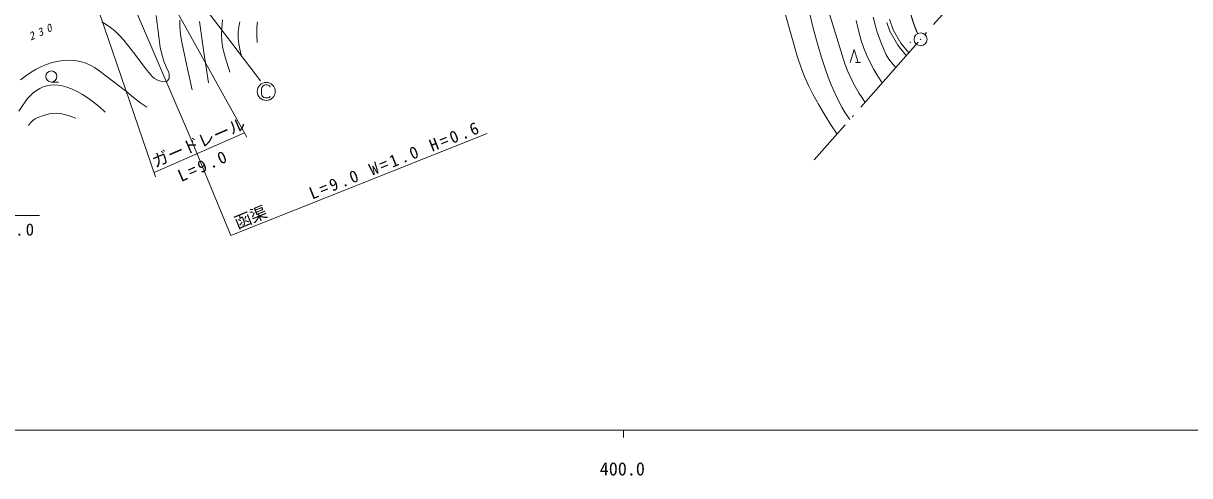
# Model space of a CAD drawing. Units: millimetres, scale not verified. Extents: x 61703 to 701703, y 4439 to 364439.
# Drawn here: x 406710 to 567990, y 183154 to 245752 of the extents above; entities that cross this region are included whole.
import ezdxf
from ezdxf.enums import TextEntityAlignment as Align

# ---------------------------------------------------------------- set-up
doc = ezdxf.new("R2010")
doc.units = ezdxf.units.MM
doc.header["$LTSCALE"] = 1000
doc.linetypes.add('LONG_DASHED_DOTTED', pattern=[15.25, 12, -1.5, 0.25, -1.5])
doc.layers.add('S-SUV', color=7, linetype='Continuous', lineweight=13)
doc.styles.add('ＭＳ ゴシック', font='')
doc.styles.get('ＭＳ ゴシック').set_extended_font_data('MS Gothic')

msp = doc.modelspace()

# ---------------------------------------------------------------- linework, layer by layer
at = {"layer": 'S-SUV', "linetype": 'LONG_DASHED_DOTTED'}
msp.add_line((550599, 266029), (516087, 226859), dxfattribs=at)
at = {"layer": 'S-SUV'}
for p, q in [((427617, 253432), (439522, 237796)), ((425236, 252338), (437600, 229994)), ((416702, 248760), (425009, 224501)), ((421955, 248284), (430062, 229335)), ((425339, 244622), (425090, 246814)), ((512028, 247263), (512872, 244163)), ((515482, 247034), (515990, 244906)), ((518113, 247325), (519183, 243736)), ((417565, 245937), (418143, 245609)), ((418143, 245609), (418773, 245174)), ((418773, 245174), (419367, 244691)), ((428369, 245246), (428346, 246207)), ((428459, 244200), (428369, 245246)), ((431667, 241753), (431069, 246018)), ((434268, 246213), (434159, 245020)), ((436435, 244539), (436506, 245248)), ((436506, 245248), (436637, 245948)), ((439002, 244179), (439020, 245278)), ((439020, 245278), (439090, 245958)), ((521862, 246120), (522191, 244745)), ((524232, 246605), (524485, 245554)), ((524485, 245554), (524797, 244513)), ((526546, 244659), (526104, 245857)), ((526465, 246321), (527001, 244871)), ((419367, 244691), (420017, 244080)), ((420017, 244080), (420623, 243426)), ((425649, 242436), (425339, 244622)), ((428610, 243162), (428459, 244200)), ((434159, 245020), (434134, 244170)), ((434134, 244170), (434169, 243316)), ((436427, 243859), (436435, 244539)), ((436478, 243194), (436427, 243859)), ((439043, 243080), (439002, 244179)), ((512872, 244163), (513778, 241064)), ((515990, 244906), (516556, 242794)), ((519183, 243736), (520313, 240157)), ((522191, 244745), (522578, 243384)), ((524797, 244513), (525239, 243261)), ((527653, 242721), (526546, 244659)), ((527001, 244871), (528067, 243005)), ((420623, 243426), (422140, 241486)), ((425856, 241465), (425649, 242436)), ((429312, 239848), (428610, 243162)), ((434169, 243316), (434269, 242531)), ((434269, 242531), (434430, 241743)), ((436652, 242181), (436478, 243194)), ((436885, 241176), (436652, 242181)), ((516556, 242794), (517083, 241012)), ((521045, 240327), (521594, 242123)), ((521594, 242123), (522143, 240327)), ((522578, 243384), (522935, 242332)), ((522935, 242332), (523347, 241304)), ((525239, 243261), (525739, 242023)), ((525739, 242023), (526039, 241403)), ((528810, 241299), (527653, 242721)), ((528067, 243005), (529145, 241680)), ((409933, 240069), (410695, 240313)), ((410695, 240313), (411398, 240480)), ((411398, 240480), (412113, 240588)), ((412113, 240588), (412793, 240634)), ((412793, 240634), (413483, 240620)), ((413483, 240620), (414110, 240546)), ((414110, 240546), (414740, 240411)), ((414740, 240411), (415343, 240221)), ((422140, 241486), (423608, 239512)), ((426121, 240511), (425856, 241465)), ((426440, 239723), (426121, 240511)), ((432323, 237511), (431667, 241753)), ((434430, 241743), (434752, 240588)), ((434752, 240588), (435135, 239441)), ((513778, 241064), (514234, 239710)), ((517083, 241012), (517670, 239240)), ((521770, 240327), (522490, 240327)), ((523347, 241304), (523812, 240324)), ((523812, 240324), (524336, 239361)), ((526039, 241403), (526394, 240808)), ((526394, 240808), (526787, 240288)), ((407040, 238486), (407780, 238996)), ((407780, 238996), (408476, 239411)), ((408476, 239411), (409201, 239773)), ((409201, 239773), (409933, 240069)), ((415343, 240221), (415933, 239972)), ((415933, 239972), (416562, 239623)), ((416562, 239623), (417159, 239223)), ((417159, 239223), (419104, 237761)), ((423608, 239512), (424046, 238931)), ((424046, 238931), (424526, 238394)), ((426810, 238968), (426440, 239723)), ((426883, 238685), (426810, 238968)), ((430070, 236560), (429312, 239848)), ((435135, 239441), (435208, 239231)), ((435208, 239231), (435285, 239012)), ((514234, 239710), (514748, 238369)), ((517670, 239240), (518192, 237815)), ((520313, 240157), (520734, 239064)), ((520734, 239064), (521211, 237995)), ((524336, 239361), (524889, 238434)), ((526787, 240288), (527234, 239797)), ((527234, 239797), (527297, 239733)), ((527297, 239733), (527368, 239663)), ((406337, 237927), (407040, 238486)), ((409457, 236946), (409955, 237099)), ((409955, 237099), (410447, 237188)), ((410447, 237188), (410947, 237218)), ((410583, 237629), (411578, 237629)), ((410947, 237218), (411516, 237183)), ((411516, 237183), (412079, 237087)), ((412079, 237087), (412737, 236908)), ((419104, 237761), (421011, 236252)), ((424526, 238394), (424832, 238136)), ((424832, 238136), (425162, 237936)), ((425162, 237936), (425532, 237791)), ((425532, 237791), (425967, 237689)), ((425967, 237689), (426239, 237668)), ((426239, 237668), (426494, 237707)), ((426494, 237707), (426641, 237782)), ((426641, 237782), (426761, 237914)), ((426761, 237914), (426855, 238127)), ((426855, 238127), (426897, 238380)), ((426897, 238380), (426883, 238685)), ((440015, 237200), (439815, 237063)), ((440208, 237238), (440015, 237200)), ((440452, 237238), (440208, 237238)), ((440596, 237200), (440452, 237238)), ((440715, 237131), (440596, 237200)), ((440802, 237044), (440715, 237131)), ((514748, 238369), (515293, 237135)), ((515293, 237135), (515894, 235927)), ((518192, 237815), (518770, 236413)), ((521211, 237995), (521721, 237013)), ((524889, 238434), (525472, 237511)), ((407260, 235292), (407645, 235735)), ((407645, 235735), (408080, 236143)), ((408080, 236143), (408512, 236464)), ((408512, 236464), (408988, 236741)), ((408988, 236741), (409457, 236946)), ((412737, 236908), (413384, 236668)), ((413384, 236668), (414142, 236316)), ((414142, 236316), (414875, 235909)), ((414875, 235909), (415665, 235401)), ((421011, 236252), (421964, 235464)), ((439696, 236888), (439646, 236638)), ((439646, 236638), (439646, 236025)), ((439646, 236025), (439696, 235763)), ((439815, 237063), (439696, 236888)), ((439696, 235763), (439790, 235606)), ((439790, 235606), (439971, 235475)), ((439971, 235475), (440196, 235425)), ((440615, 235444), (440708, 235500)), ((440708, 235500), (440796, 235581)), ((440796, 235581), (440833, 235669)), ((440852, 236925), (440802, 237044)), ((515894, 235927), (516703, 234453)), ((518770, 236413), (519295, 235281)), ((521721, 237013), (522283, 236060)), ((522283, 236060), (522680, 235438)), ((406072, 233581), (407260, 235292)), ((415665, 235401), (416430, 234837)), ((416430, 234837), (417227, 234174)), ((417227, 234174), (418009, 233477)), ((421964, 235464), (422961, 234719)), ((422961, 234719), (423385, 234421)), ((423385, 234421), (423810, 234126)), ((440196, 235425), (440433, 235425)), ((440433, 235425), (440615, 235444)), ((516703, 234453), (517564, 233011)), ((519295, 235281), (519878, 234168)), ((519878, 234168), (520374, 233351)), ((522680, 235438), (523095, 234813)), ((407692, 231986), (408011, 232320)), ((408011, 232320), (408335, 232538)), ((408335, 232538), (408706, 232712)), ((408706, 232712), (409488, 232994)), ((409488, 232994), (410284, 233216)), ((410284, 233216), (410784, 233291)), ((410784, 233291), (411294, 233306)), ((411294, 233306), (411856, 233259)), ((411856, 233259), (412420, 233150)), ((412420, 233150), (413196, 232914)), ((413196, 232914), (413952, 232625)), ((517564, 233011), (518385, 231710)), ((520374, 233351), (520926, 232558)), ((520926, 232558), (520967, 232502)), ((520967, 232502), (521009, 232445)), ((407420, 231611), (407692, 231986)), ((518385, 231710), (519226, 230422)), ((424794, 225128), (437278, 230575)), ((430062, 229335), (435403, 216401)), ((435403, 216401), (470840, 230492)), ((391411, 219180), (408962, 219180)), ((61703, 189439), (600703, 189439)), ((489703, 189439), (489703, 188439))]:
    msp.add_line(p, q, dxfattribs=at)
for centre, radius in [((530776, 243530), 896), ((530776, 243530), 27), ((529376, 243125), 31.2), ((529376, 243125), 25), ((529376, 243125), 18.8), ((529376, 243125), 12.5), ((529376, 243125), 6.2), ((410583, 238394), 765), ((440302, 236331), 1244)]:
    msp.add_circle(centre, radius, dxfattribs=at)
at = {"layer": 'S-SUV', "linetype": 'LONG_DASHED_DOTTED'}
msp.add_arc((544166, 250672), 15176, 173.40552, 204.67506, dxfattribs=at)

# ---------------------------------------------------------------- texts
at = {"layer": 'S-SUV', "style": 'ＭＳ ゴシック'}
for s, rotation, p in [('ガードレール', 23.4, (425144, 225288)), ('函渠', 22.5, (436543, 216799))]:
    msp.add_text(s, height=1686, rotation=rotation, dxfattribs=at).set_placement(p, align=Align.BOTTOM_LEFT)
msp.add_text('400.0', height=1833, dxfattribs=at).set_placement((486422, 182634), align=Align.BOTTOM_LEFT)
at = {"layer": 'S-SUV', "attachment_point": 7, "style": 'ＭＳ ゴシック'}
for s, insert, char_height, rotation in [('\\T1.73;\\Q15;230', (407745, 243335), 1100, 24.2), ('\\T1.3;L=9.0\\~W=1.0\\~H=0.6', (446649, 221327), 1686, 21.7), ('\\T1.3;L=9.0', (428539, 223752), 1686, 23.8)]:
    msp.add_mtext(s, dxfattribs=dict(at, insert=insert, char_height=char_height, rotation=rotation))
at = {"layer": 'S-SUV', "insert": (393160, 216318), "char_height": 1686, "attachment_point": 7, "style": 'ＭＳ ゴシック'}
msp.add_mtext('\\T1.26;Φ600\\~L=9.0', dxfattribs=at)

doc.saveas('drawing.dxf')
